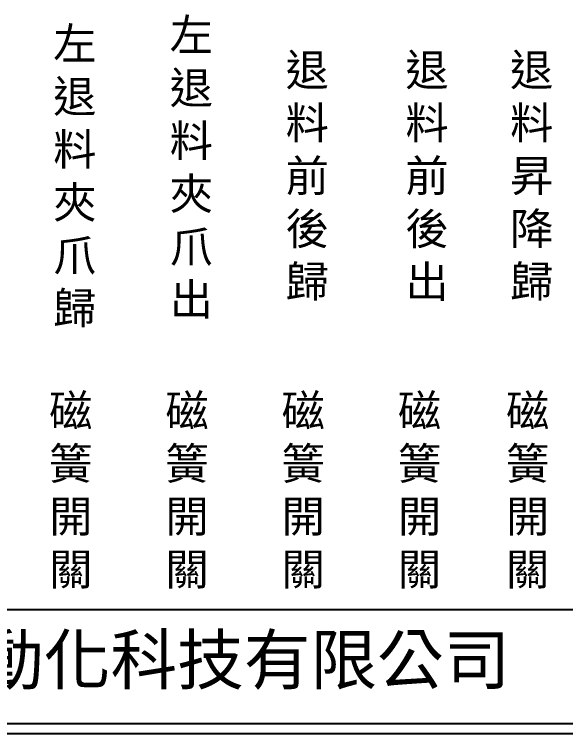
# Model space of a CAD drawing. Extents: x 275 to 562, y 265 to 469.
# Drawn here: x 342.6 to 410.3, y 264.9 to 353.3 of the extents above; entities that cross this region are included whole.
import ezdxf

# ---------------------------------------------------------------- set-up
doc = ezdxf.new("R2010")
doc.units = 0
doc.layers.add('圖框層', color=7, linetype='CONTINUOUS')
doc.layers.add('標尺寸層', color=3, linetype='CONTINUOUS')
doc.styles.add('CNS', font='romanc.shx', dxfattribs={"bigfont": 'chineset.shx'})
doc.styles.add('STSL', font='kaiu.ttf')

msp = doc.modelspace()

# ---------------------------------------------------------------- linework, layer by layer
at = {"layer": '圖框層', "color": 7}
for p, q in [((276.148, 280.195), (560.648, 280.195)), ((276.148, 266.195), (560.648, 266.195)), ((274.898, 264.945), (561.898, 264.945))]:
    msp.add_line(p, q, dxfattribs=at)

# ---------------------------------------------------------------- texts
at = {"layer": '圖框層', "color": 4, "style": 'STSL'}
msp.add_text('泓陞自動化科技有限公司', height=6, dxfattribs=at).set_placement((313.501, 271.022))
at = {"layer": '標尺寸層', "color": 7, "char_height": 3.9, "width": 4.96081, "attachment_point": 5, "style": 'CNS'}
for s, insert in [('{\\fDFKai-SB|b0|i0|c136|p65;\\H0.64103x;\\P\\H1.56x;左\\P\\H0.99999x;退料夾爪出}', (364.347, 336.415)), ('{\\fDFKai-SB|b0|i0|c136|p65;\\H0.64103x;\\P\\H1.56x;\\P左退料夾爪歸}', (350.03, 338.607)), ('{\\fDFKai-SB|b0|i0|c136|p65;\\H0.64103x;\\P\\H1.56x;\\P退料前後歸}', (378.585, 338.607)), ('{\\fDFKai-SB|b0|i0|c136|p65;\\H0.64103x;\\P\\H1.56x;\\P退料前後出}', (393.298, 338.603)), ('{\\fDFKai-SB|b0|i0|c136|p65;\\H0.64103x;\\P\\H1.56x;\\P退料昇降歸}', (406.156, 338.611)), ('{\\fDFKai-SB|b0|i0|c136|p65;磁簧開關}', (349.537, 294.665)), ('{\\fDFKai-SB|b0|i0|c136|p65;磁簧開關}', (363.819, 294.665)), ('{\\fDFKai-SB|b0|i0|c136|p65;磁簧開關}', (378.092, 294.665)), ('{\\fDFKai-SB|b0|i0|c136|p65;磁簧開關}', (392.374, 294.665)), ('{\\fDFKai-SB|b0|i0|c136|p65;磁簧開關}', (405.663, 294.665))]:
    msp.add_mtext(s, dxfattribs=dict(at, insert=insert))

doc.saveas('drawing.dxf')
